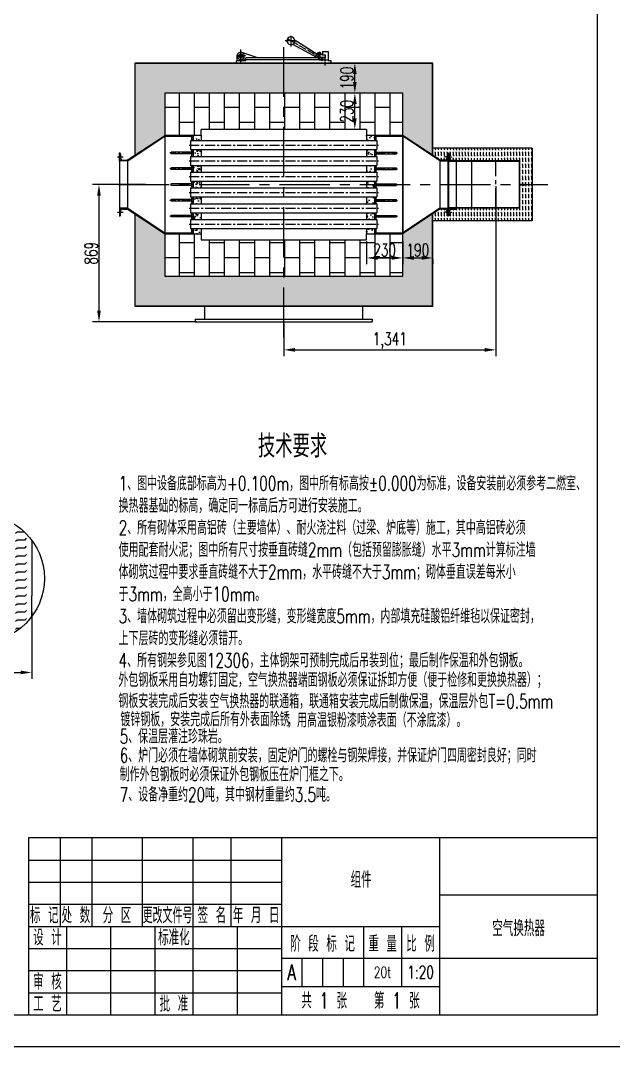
# Model space of a CAD drawing. Extents: x 27542 to 56237, y 49523 to 60382.
# Drawn here: x 39772 to 43522, y 49523 to 56017 of the extents above; entities that cross this region are included whole.
import ezdxf
from ezdxf.enums import TextEntityAlignment as Align

# ---------------------------------------------------------------- set-up
doc = ezdxf.new("R2010")
doc.units = 0
doc.header["$LTSCALE"] = 2
doc.header["$PDMODE"] = 2
doc.linetypes.add('CENTER', pattern=[50.8, 31.75, -6.35, 6.35, -6.35])
doc.linetypes.add('DASHED', pattern=[19.05, 12.7, -6.35])
doc.layers.get('0').update_dxf_attribs({"linetype": 'CONTINUOUS'})
doc.layers.get('DEFPOINTS').update_dxf_attribs({"linetype": 'CONTINUOUS'})
for name, color, linetype in [('1细实线', 3, 'CONTINUOUS'), ('2虚线', 2, 'DASHED'), ('3中心线', 1, 'CENTER'), ('5文字标注', 4, 'CONTINUOUS'), ('6剖面线', 6, 'CONTINUOUS')]:
    doc.layers.add(name, color=color, linetype=linetype)
doc.styles.add('ABO', font='simplex.shx', dxfattribs={"width": 0.7, "bigfont": 'hzdx.shx'})
doc.styles.add('HZ', font='simplex.shx', dxfattribs={"width": 0.7, "bigfont": 'hzdx.shx'})
doc.dimstyles.new('1-20', dxfattribs={"dimscale": 20, "dimtxt": 4, "dimasz": 3.5, "dimexe": 2, "dimexo": 0.5, "dimgap": 0.5, "dimtad": 3, "dimdec": 4, "dimdsep": 46, "dimlunit": 6, "dimtxsty": 'ABO', "dimcen": 0.5, "dimclrd": 256, "dimclre": 256, "dimclrt": 256, "dimadec": 0, "dimazin": 0, "dimtfac": 1, "dimtdec": 4, "dimtmove": 0, "dimatfit": 3, "dimfxl": 0, "dimtolj": 1, "dimtzin": 0, "dimlwd": -1, "dimlwe": -1, "dimarcsym": 0})
pattern_1 = [(45, (-69050.114, 32404.751), (-6.7351921, 6.7351921), [])]
pattern_2 = [(45, (-69650.114, 32404.751), (-6.7351921, 6.7351921), [])]
pattern_3 = [(90, (-69650.114, 32404.751), (-9.525, 3e-15), [])]
pattern_4 = [(90, (-69050.114, 32404.751), (-9.525, 3e-15), [])]
pattern_5 = [(135, (154003.258, 32404.751), (6.7351921, 6.7351921), [])]

# ---------------------------------------------------------------- blocks, each defined once
blk = doc.blocks.new('A$C11370314')
at = {"ltscale": 20}
blk.add_line((0, 172.9), (600, 172.9), dxfattribs=at)
at = {"ltscale": 0.01}
for p, q in [((0, 172.9), (0, 157.9)), ((20, 99.9), (20, 154.9)), ((600, 172.9), (600, 157.9))]:
    blk.add_line(p, q, dxfattribs=at)
for p, q in [((0, 157.9), (17, 157.9)), ((20, 154.9), (17, 157.9)), ((20, 154.9), (55, 154.9)), ((38, 120.9), (38, 139.9)), ((38, 139.9), (55, 139.9)), ((38, 136.9), (90, 136.9)), ((38, 124.9), (38, 136.9)), ((38, 124.9), (38, 136.9)), ((55, 154.9), (58, 157.9)), ((55, 139.9), (55, 154.9)), ((55, 139.9), (55, 154.9)), ((58, 157.9), (60, 157.9)), ((60, 157.9), (60, 154.9)), ((60, 154.9), (60, 139.9)), ((60, 154.9), (75, 154.9)), ((63, 136.9), (60, 139.9)), ((70.7, 151.9), (69, 150.2)), ((69, 150.2), (81, 150.2)), ((70, 136.9), (75, 136.9)), ((70.7, 151.9), (79.2, 151.9)), ((74.7, 151.9), (72, 151.9)), ((79.2, 151.9), (540, 151.9)), ((79.2, 151.9), (81, 150.2)), ((87, 136.9), (90, 139.9)), ((90, 139.9), (540, 139.9)), ((90, 136.9), (243.4, 55.9)), ((90, 116.9), (99.2, 132.3)), ((465, 139.9), (565.4, 106.6)), ((540, 157.9), (540, 154.9)), ((540, 157.9), (540, 139.9)), ((540, 157.9), (600, 157.9)), ((540, 154.9), (575.5, 150.3)), ((550, 157.9), (550, 153.6)), ((595, 157.9), (595, 130.4)), ((55, 99.9), (20, 99.9)), ((55, 120.9), (38, 120.9)), ((55, 99.9), (55, 120.9)), ((55, 119.9), (60, 119.9)), ((63, 116.9), (60, 119.9)), ((87, 116.9), (63, 116.9)), ((87, 114.4), (63, 114.4)), ((64.2, 116.9), (90, 116.9)), ((90, 116.9), (228.4, 30.1))]:
    blk.add_line(p, q)
at = {"ltscale": 0.2}
for p, q in [((69, 150.2), (69, 116.9)), ((81, 150.2), (81, 116.9)), ((63, 114.4), (63, 116.9)), ((64.6, 114.4), (64.6, 108.4)), ((85.4, 114.4), (64.6, 114.4)), ((82.8, 106.9), (67.2, 106.9)), ((69.8, 114.4), (69.8, 108.4)), ((75, 115.3), (75, 115.3)), ((80.2, 114.4), (80.2, 108.4)), ((85.4, 114.4), (85.4, 108.4)), ((87, 114.4), (87, 116.9))]:
    blk.add_line(p, q, dxfattribs=at)
blk.add_circle((572.5, 127.9), 12)
for centre, radius, start, end in [((78, 154.9), 3, 180, 270), ((572.5, 127.9), 22.5, 251.62478, 82.45688), ((225.7, 25.9), 5, 11.63431, 56.83584), ((255, 32), 25, 122.10219, 177.89781), ((255.1, 31.9), 25, 191.63431, 108.36569), ((245.6, 60.4), 5, 243.16416, 288.36569)]:
    blk.add_arc(centre, radius, start, end)
for centre, radius, start, end in [((67.2, 110), 3, 210.03672, 329.96328), ((75, 116.7), 9.76, 237.81837, 302.18163), ((82.8, 110), 3, 210.03672, 329.96328)]:
    blk.add_arc(centre, radius, start, end, dxfattribs=at)
at = {"layer": '1细实线', "ltscale": 0.2}
for p, q in [((70.7, 151.9), (70.7, 136.9)), ((79.2, 151.9), (79.2, 136.9))]:
    blk.add_line(p, q, dxfattribs=at)
at = {"layer": '2虚线', "ltscale": 0.1}
for p, q in [((550, 153.6), (550, 127.9)), ((38, 119.9), (38, 120.9)), ((55, 119.9), (38, 119.9))]:
    blk.add_line(p, q, dxfattribs=at)
blk.add_circle((572.5, 127.9), 8.25, dxfattribs=at)
blk.add_arc((572.5, 127.9), 22.5, 82.45688, 251.62478, dxfattribs=at)
at = {"layer": '3中心线', "ltscale": 0.3}
for p, q in [((37.5, 189.2), (37.5, 138.5)), ((75, 100.7), (75, 153.9)), ((79, 133.6), (277.1, 19.2)), ((572.5, 167.9), (572.5, 88)), ((255, 6.3), (255, 70.3)), ((542.5, 127.9), (602.5, 127.9)), ((221.1, 32), (289, 32)), ((223.8, 32), (291.7, 32)), ((255, 0), (255, 63.9))]:
    blk.add_line(p, q, dxfattribs=at)
blk = doc.blocks.new('*D220')
at = {"layer": '5文字标注'}
for p, q in [((40561.7, 54978.9), (40228.2, 54978.9)), ((40268.2, 54908.9), (40268.2, 54179.9)), ((40882.4, 54109.9), (40228.2, 54109.9))]:
    blk.add_line(p, q, dxfattribs=at)
for points in [[(40256.5, 54908.9), (40279.8, 54908.9), (40268.2, 54978.9)], [(40256.5, 54179.9), (40279.8, 54179.9), (40268.2, 54109.9)]]:
    blk.add_solid(points, dxfattribs=at)
at = {"layer": 'DEFPOINTS', "color": 0}
for p in [(40571.7, 54978.9), (40268.2, 54109.9), (40892.4, 54109.9)]:
    blk.add_point(p, dxfattribs=at)
at = {"layer": '5文字标注', "insert": (40218.2, 54544.4), "char_height": 80, "attachment_point": 5, "rotation": 90, "style": 'ABO'}
blk.add_mtext('\\A1;869', dxfattribs=at)
blk = doc.blocks.new('*D221')
at = {"layer": '5文字标注'}
for p, q in [((41876.4, 55557.9), (41846.4, 55557.9)), ((41886.4, 55397.9), (41886.4, 55487.9)), ((41876.4, 55327.9), (41846.4, 55327.9))]:
    blk.add_line(p, q, dxfattribs=at)
for points in [[(41874.8, 55487.9), (41898.1, 55487.9), (41886.4, 55557.9)], [(41874.8, 55397.9), (41898.1, 55397.9), (41886.4, 55327.9)]]:
    blk.add_solid(points, dxfattribs=at)
at = {"layer": 'DEFPOINTS', "color": 0}
for p in [(41886.4, 55557.9), (41886.4, 55557.9), (41886.4, 55327.9)]:
    blk.add_point(p, dxfattribs=at)
at = {"layer": '5文字标注', "insert": (41836.4, 55442.9), "char_height": 80, "attachment_point": 5, "rotation": 90, "style": 'ABO'}
blk.add_mtext('\\A1;230', dxfattribs=at)
blk = doc.blocks.new('*D222')
at = {"layer": '5文字标注'}
for p, q in [((41876.4, 55747.9), (41846.4, 55747.9)), ((41886.4, 55627.9), (41886.4, 55677.9)), ((41876.4, 55557.9), (41846.4, 55557.9))]:
    blk.add_line(p, q, dxfattribs=at)
for points in [[(41874.8, 55677.9), (41898.1, 55677.9), (41886.4, 55747.9)], [(41874.8, 55627.9), (41898.1, 55627.9), (41886.4, 55557.9)]]:
    blk.add_solid(points, dxfattribs=at)
at = {"layer": 'DEFPOINTS', "color": 0}
for p in [(41886.4, 55747.9), (41886.4, 55747.9), (41886.4, 55557.9)]:
    blk.add_point(p, dxfattribs=at)
at = {"layer": '5文字标注', "insert": (41836.4, 55652.9), "char_height": 80, "attachment_point": 5, "rotation": 90, "style": 'ABO'}
blk.add_mtext('\\A1;190', dxfattribs=at)
blk = doc.blocks.new('*D223')
at = {"layer": '5文字标注'}
for p, q in [((41960.1, 54619.9), (41960.1, 54474.5)), ((42190.1, 54619.9), (42190.1, 54474.5)), ((42030.1, 54514.5), (42120.1, 54514.5))]:
    blk.add_line(p, q, dxfattribs=at)
for points in [[(42030.1, 54526.2), (42030.1, 54502.9), (41960.1, 54514.5)], [(42120.1, 54526.2), (42120.1, 54502.9), (42190.1, 54514.5)]]:
    blk.add_solid(points, dxfattribs=at)
at = {"layer": 'DEFPOINTS', "color": 0}
for p in [(41960.1, 54629.9), (42190.1, 54629.9), (42190.1, 54514.5)]:
    blk.add_point(p, dxfattribs=at)
at = {"layer": '5文字标注', "insert": (42075.1, 54564.5), "char_height": 80, "attachment_point": 5, "style": 'ABO'}
blk.add_mtext('\\A1;230', dxfattribs=at)
blk = doc.blocks.new('*D224')
at = {"layer": '5文字标注'}
for p, q in [((42190.1, 54524.5), (42190.1, 54554.5)), ((42260.1, 54514.5), (42310.1, 54514.5)), ((42380.1, 54504.5), (42380.1, 54474.5))]:
    blk.add_line(p, q, dxfattribs=at)
for points in [[(42260.1, 54526.2), (42260.1, 54502.9), (42190.1, 54514.5)], [(42310.1, 54526.2), (42310.1, 54502.9), (42380.1, 54514.5)]]:
    blk.add_solid(points, dxfattribs=at)
at = {"layer": 'DEFPOINTS', "color": 0}
for p in [(42190.1, 54514.5), (42380.1, 54514.5), (42380.1, 54514.5)]:
    blk.add_point(p, dxfattribs=at)
at = {"layer": '5文字标注', "insert": (42285.1, 54564.5), "char_height": 80, "attachment_point": 5, "style": 'ABO'}
blk.add_mtext('\\A1;190', dxfattribs=at)
blk = doc.blocks.new('*D225')
at = {"layer": '5文字标注'}
for p, q in [((42778.1, 54968.9), (42778.1, 53892.6)), ((41437.1, 54099.9), (41437.1, 53892.6)), ((41507.1, 53932.6), (42708.1, 53932.6))]:
    blk.add_line(p, q, dxfattribs=at)
for points in [[(41507.1, 53944.2), (41507.1, 53920.9), (41437.1, 53932.6)], [(42708.1, 53944.2), (42708.1, 53920.9), (42778.1, 53932.6)]]:
    blk.add_solid(points, dxfattribs=at)
at = {"layer": 'DEFPOINTS', "color": 0}
for p in [(42778.1, 54978.9), (41437.1, 54109.9), (42778.1, 53932.6)]:
    blk.add_point(p, dxfattribs=at)
at = {"layer": '5文字标注', "insert": (42107.6, 53990.2), "char_height": 80, "attachment_point": 5, "style": 'ABO'}
blk.add_mtext('\\A1;1,341', dxfattribs=at)
blk = doc.blocks.new('*D229')
at = {"layer": '5文字标注'}
for p, q in [((39843.3, 52276.8), (39843.3, 51850.5)), ((39523.3, 52129.7), (39523.3, 51850.5)), ((39593.3, 51890.5), (39773.3, 51890.5))]:
    blk.add_line(p, q, dxfattribs=at)
for points in [[(39593.3, 51902.2), (39593.3, 51878.9), (39523.3, 51890.5)], [(39773.3, 51902.2), (39773.3, 51878.9), (39843.3, 51890.5)]]:
    blk.add_solid(points, dxfattribs=at)
at = {"layer": 'DEFPOINTS', "color": 0}
for p in [(39843.3, 52286.8), (39523.3, 52139.7), (39843.3, 51890.5)]:
    blk.add_point(p, dxfattribs=at)
at = {"layer": '5文字标注', "insert": (39683.3, 51940.5), "char_height": 80, "attachment_point": 5, "style": 'ABO'}
blk.add_mtext('\\A1;80', dxfattribs=at)

msp = doc.modelspace()

# ---------------------------------------------------------------- hatches: boundary and pattern name
at = {"layer": '6剖面线', "ltscale": 5}
h = msp.add_hatch(dxfattribs=at)
h.set_pattern_fill('AR-SAND', color=256, angle=90, style=0)
h.set_pattern_definition([(127.5, (96593.28, 13557.047), (-48.941324, -1.600031), [0, -38.608, 0, -43.18, 0, -41.275]), (97.5, (96593.28, 13557.047), (-71.68251, 44.95233), [0, -20.828, 0, -34.798, 0, -13.335]), (57.5, (96593.28, 13525.805), (-0.143718, 79.099237), [0, -12.7, 0, -45.72, 0, -59.69]), (47.5, (96593.28, 13525.805), (-22.29293, 76.355645), [0, -6.35, 0, -29.972, 0, -34.29])])
h.paths.add_polyline_path([(40496.07166, 54792.93508), (40496.07166, 54211.9362), (41437.07166, 54211.9362), (41437.07166, 54399.9362), (40684.07166, 54399.9362), (40684.07166, 54668.13508)])
h.paths.add_polyline_path([(40496.07166, 55745.9362), (40496.07166, 55164.93731), (40684.07166, 55289.73731), (40684.07166, 55557.9362), (41437.07166, 55557.9362), (41437.07166, 55745.9362)])
h.paths.add_polyline_path([(41437.07166, 55745.9362), (41437.07166, 55557.9362), (42190.07166, 55557.9362), (42190.07166, 55289.73731), (42378.07166, 55164.93731), (42378.07166, 55745.9362)])
h.paths.add_polyline_path([(41437.07166, 54399.9362), (41437.07166, 54211.9362), (42378.07166, 54211.9362), (42378.07166, 54792.93508), (42190.07166, 54668.13508), (42190.07166, 54399.9362)])
at = {"layer": '6剖面线', "ltscale": 15}
h = msp.add_hatch(dxfattribs=at)
h.set_pattern_fill('BRICK', color=256, scale=15, angle=90, style=0)
h.set_pattern_definition([(90, (96593.28, 13557.05), (-95.25, 6e-15), []), (180, (96593.28, 13557.05), (-2e-14, -190.5), [95.25, -95.25]), (180, (96593.28, 13652.3), (-2e-14, -190.5), [-95.25, 95.25])])
h.paths.add_polyline_path([(40914.07166, 54629.9362), (40914.07166, 54666.9362), (40684.07166, 54666.9362), (40684.07166, 54399.9362), (41437.07166, 54399.9362), (41437.07166, 54629.9362)])
h.paths.add_polyline_path([(40914.07166, 55327.9362), (41437.07166, 55327.9362), (41437.07166, 55557.9362), (40684.07166, 55557.9362), (40684.07166, 55290.9362), (40914.07166, 55290.9362)])
h.paths.add_polyline_path([(41437.07166, 55557.9362), (41437.07166, 55327.9362), (41960.07166, 55327.9362), (41960.07166, 55290.9362), (42190.07166, 55290.9362), (42190.07166, 55557.9362)])
h.paths.add_polyline_path([(41437.07166, 54629.9362), (41437.07166, 54399.9362), (42190.07166, 54399.9362), (42190.07166, 54666.9362), (41960.07166, 54666.9362), (41960.07166, 54629.9362)])
at = {"layer": '6剖面线'}
h = msp.add_hatch(dxfattribs=at)
h.set_pattern_fill('LINE', color=256, scale=3, angle=90, style=0)
h.set_pattern_definition(pattern_3)
h.paths.add_polyline_path([(40684.07166, 55284.9362), (40681.85941, 55288.26875), (40447.54508, 55132.72393), (40448.04211, 55131.97519, -0.0336379146), (40448.41377, 55131.41533), (40449.75733, 55129.39137)])
h = msp.add_hatch(dxfattribs=at)
h.set_pattern_fill('LINE', color=256, scale=3, angle=45, style=0)
h.set_pattern_definition(pattern_2)
h.paths.add_polyline_path([(40854.07166, 55284.9362), (40854.07166, 55290.9362), (40684.07166, 55290.9362), (40684.07166, 55284.9362)])
h = msp.add_hatch(dxfattribs=at)
h.set_pattern_fill('LINE', color=256, scale=3, angle=315, style=0)
h.set_pattern_definition([(315, (-69650.114, 32404.751), (6.7351921, 6.7351921), [])])
h.paths.add_polyline_path([(40864.07166, 55290.9362), (40854.07166, 55290.9362), (40854.07166, 55257.4362), (40864.07166, 55257.4362)])
h.paths.add_polyline_path([(40864.07166, 55200.4362), (40854.07166, 55200.4362), (40854.07166, 55157.4362), (40864.07166, 55157.4362)])
h.paths.add_polyline_path([(40864.07166, 55100.4362), (40854.07166, 55100.4362), (40854.07166, 55057.4362), (40864.07166, 55057.4362)])
h.paths.add_polyline_path([(40864.07166, 55000.4362), (40854.07166, 55000.4362), (40854.07166, 54978.9362), (40864.07166, 54978.9362)])
h.paths.add_polyline_path([(40864.07166, 54978.9362), (40854.07166, 54978.9362), (40854.07166, 54957.4362), (40864.07166, 54957.4362)])
h.paths.add_polyline_path([(40864.07166, 54900.4362), (40854.07166, 54900.4362), (40854.07166, 54857.4362), (40864.07166, 54857.4362)])
h.paths.add_polyline_path([(40864.07166, 54800.4362), (40854.07166, 54800.4362), (40854.07166, 54757.4362), (40864.07166, 54757.4362)])
h.paths.add_polyline_path([(40854.07166, 54666.9362), (40864.07166, 54666.9362), (40864.07166, 54700.4362), (40854.07166, 54700.4362)])
at = {"layer": '6剖面线', "ltscale": 15}
h = msp.add_hatch(dxfattribs=at)
h.set_pattern_fill('AR-CONC', color=256, scale=0.4, style=0)
h.set_pattern_definition([(50, (-69650.114, 32404.75), (72.873868, -6.375634), [7.62, -83.82]), (355, (-69650.114, 32404.75), (-14.09713, 76.422657), [6.096, -67.056]), (100.451, (-69644.04, 32404.22), (58.777, 70.046675), [6.476, -71.236]), (46.1842, (-69650.11, 32425.07), (108.431616, -16.81693), [11.43, -125.73]), (96.6356, (-69641.08, 32423.67), (94.96169, 98.97022), [9.714, -106.854]), (351.184, (-69650.11, 32425.07), (94.96184, 98.97005), [9.144, -100.584]), (21, (-69639.954, 32419.99), (60.645952, -40.906207), [7.62, -83.82]), (326, (-69639.954, 32419.99), (24.72081, 73.675186), [6.096, -67.056]), (71.4514, (-69634.9, 32416.58), (85.366596, 32.769143), [6.476, -71.236]), (37.5, (-69650.114, 32404.75), (1.235441, 33.8220155), [0, -66.2432, 0, -68.072, 0, -67.31]), (7.5, (-69650.114, 32404.75), (26.727865, 40.07223), [0, -38.8112, 0, -64.7192, 0, -25.654]), (327.5, (-69672.77, 32404.75), (54.236238, -2.2914976), [0, -25.4, 0, -79.248, 0, -105.156]), (317.5, (-69682.93, 32404.75), (59.251673, 10.170596), [0, -33.02, 0, -52.6288, 0, -74.676])])
h.paths.add_polyline_path([(40914.07166, 55257.4362), (40914.07166, 55290.9362), (40864.07166, 55290.9362), (40864.07166, 55257.4362)])
h.paths.add_polyline_path([(40914.07166, 55157.4362), (40914.07166, 55200.4362), (40864.07166, 55200.4362), (40864.07166, 55157.4362)])
h.paths.add_polyline_path([(40864.07166, 55100.4362), (40864.07166, 55057.4362), (40914.07166, 55057.4362), (40914.07166, 55100.4362)])
h.paths.add_polyline_path([(40914.07166, 54978.9362), (40914.07166, 55000.4362), (40864.07166, 55000.4362), (40864.07166, 54978.9362)])
h.paths.add_polyline_path([(40864.07166, 54978.9362), (40864.07166, 54957.4362), (40914.07166, 54957.4362), (40914.07166, 54978.9362)])
h.paths.add_polyline_path([(40914.07166, 54900.4362), (40864.07166, 54900.4362), (40864.07166, 54857.4362), (40914.07166, 54857.4362)])
h.paths.add_polyline_path([(40864.07166, 54800.4362), (40864.07166, 54757.4362), (40914.07166, 54757.4362), (40914.07166, 54800.4362)])
h.paths.add_polyline_path([(40914.07166, 54666.9362), (40914.07166, 54700.4362), (40864.07166, 54700.4362), (40864.07166, 54666.9362)])
h = msp.add_hatch(dxfattribs=at)
h.set_pattern_fill('AR-CONC', color=256, scale=0.4, style=0)
h.set_pattern_definition([(50, (-69050.114, 32404.75), (72.873868, -6.375634), [7.62, -83.82]), (355, (-69050.114, 32404.75), (-14.09713, 76.422657), [6.096, -67.056]), (100.451, (-69044.04, 32404.22), (58.777, 70.046675), [6.476, -71.236]), (46.1842, (-69050.11, 32425.07), (108.431616, -16.81693), [11.43, -125.73]), (96.6356, (-69041.08, 32423.67), (94.96169, 98.97022), [9.714, -106.854]), (351.184, (-69050.11, 32425.07), (94.96184, 98.97005), [9.144, -100.584]), (21, (-69039.954, 32419.99), (60.645952, -40.906207), [7.62, -83.82]), (326, (-69039.954, 32419.99), (24.72081, 73.675186), [6.096, -67.056]), (71.4514, (-69034.9, 32416.58), (85.366596, 32.769143), [6.476, -71.236]), (37.5, (-69050.114, 32404.75), (1.2354413, 33.8220155), [0, -66.2432, 0, -68.072, 0, -67.31]), (7.5, (-69050.114, 32404.75), (26.727865, 40.07223), [0, -38.8112, 0, -64.7192, 0, -25.654]), (327.5, (-69072.77, 32404.75), (54.236238, -2.2914976), [0, -25.4, 0, -79.248, 0, -105.156]), (317.5, (-69082.93, 32404.75), (59.251673, 10.170596), [0, -33.02, 0, -52.6288, 0, -74.676])])
h.paths.add_polyline_path([(42010.07166, 55257.4362), (42010.07166, 55290.9362), (41960.07166, 55290.9362), (41960.07166, 55257.4362)])
h.paths.add_polyline_path([(41960.07166, 55157.4362), (42010.07166, 55157.4362), (42010.07166, 55200.4362), (41960.07166, 55200.4362)])
h.paths.add_polyline_path([(41960.07166, 55057.4362), (42010.07166, 55057.4362), (42010.07166, 55100.4362), (41960.07166, 55100.4362)])
h.paths.add_polyline_path([(41960.07166, 55000.4362), (41960.07166, 54978.9362), (42010.07166, 54978.9362), (42010.07166, 55000.4362)])
h.paths.add_polyline_path([(41960.07166, 54978.9362), (41960.07166, 54957.4362), (42010.07166, 54957.4362), (42010.07166, 54978.9362)])
h.paths.add_polyline_path([(42010.07166, 54857.4362), (42010.07166, 54900.4362), (41960.07166, 54900.4362), (41960.07166, 54857.4362)])
h.paths.add_polyline_path([(41960.07166, 54800.4362), (41960.07166, 54757.4362), (42010.07166, 54757.4362), (42010.07166, 54800.4362)])
h.paths.add_polyline_path([(41960.07166, 54700.4362), (41960.07166, 54666.9362), (42010.07166, 54666.9362), (42010.07166, 54700.4362)])
at = {"layer": '6剖面线'}
h = msp.add_hatch(dxfattribs=at)
h.set_pattern_fill('LINE', color=256, scale=3, angle=315, style=0)
h.set_pattern_definition([(315, (-69050.114, 32404.751), (6.7351921, 6.7351921), [])])
h.paths.add_polyline_path([(42010.07166, 55257.4362), (42020.07166, 55257.4362), (42020.07166, 55290.9362), (42010.07166, 55290.9362)])
h.paths.add_polyline_path([(42020.07166, 55200.4362), (42010.07166, 55200.4362), (42010.07166, 55157.4362), (42020.07166, 55157.4362)])
h.paths.add_polyline_path([(42010.07166, 55057.4362), (42020.07166, 55057.4362), (42020.07166, 55100.4362), (42010.07166, 55100.4362)])
h.paths.add_polyline_path([(42010.07166, 54978.9362), (42020.07166, 54978.9362), (42020.07166, 55000.4362), (42010.07166, 55000.4362)])
h.paths.add_polyline_path([(42010.07166, 54957.4362), (42020.07166, 54957.4362), (42020.07166, 54978.9362), (42010.07166, 54978.9362)])
h.paths.add_polyline_path([(42010.07166, 54857.4362), (42020.07166, 54857.4362), (42020.07166, 54900.4362), (42010.07166, 54900.4362)])
h.paths.add_polyline_path([(42010.07166, 54757.4362), (42020.07166, 54757.4362), (42020.07166, 54800.4362), (42010.07166, 54800.4362)])
h.paths.add_polyline_path([(42010.07166, 54666.9362), (42020.07166, 54666.9362), (42020.07166, 54700.4362), (42010.07166, 54700.4362)])
h = msp.add_hatch(dxfattribs=at)
h.set_pattern_fill('LINE', color=256, scale=3, angle=45, style=0)
h.set_pattern_definition(pattern_1)
h.paths.add_polyline_path([(42190.07166, 55284.9362), (42190.07166, 55290.9362), (42020.07166, 55290.9362), (42020.07166, 55284.9362)])
h = msp.add_hatch(dxfattribs=at)
h.set_pattern_fill('LINE', color=256, scale=3, angle=90, style=0)
h.set_pattern_definition(pattern_4)
h.paths.add_polyline_path([(42424.38599, 55129.39137), (42425.72955, 55131.41533, -0.0336379146), (42426.10121, 55131.97519), (42426.59824, 55132.72393), (42192.28391, 55288.26875), (42190.07166, 55284.9362)])
h = msp.add_hatch(dxfattribs=at)
h.set_pattern_fill('FLEX', color=256, scale=3, angle=90, style=0)
h.set_pattern_definition([(90, (96593.279, 13557.047), (-19.05, 1e-15), [19.05, -19.05]), (135, (96593.279, 13576.097), (-19.0500082, 2e-15), [4.7625, -17.41578, 4.7625, -26.94078])])
h.paths.add_polyline_path([(42528.07166, 54828.9362, -0.4142135624), (42523.07166, 54823.9362), (42498.07166, 54823.9362, 0.4142135624), (42483.07166, 54808.9362), (42483.07166, 54783.9362, -0.4142135624), (42478.07166, 54778.9362), (42478.07166, 54803.9362), (42475.07166, 54803.9362), (42475.07166, 54778.9362, -0.4142135624), (42470.07166, 54783.9362), (42470.07166, 54808.9362, 0.4142135624), (42455.07166, 54823.9362), (42430.07166, 54823.9362, -0.1859089665), (42426.71783, 54825.22785), (42380.07166, 54794.26274), (42380.07166, 54748.9362), (43008.07166, 54748.9362), (43008.07166, 54978.9362), (42968.07166, 54978.9362), (42968.07166, 54976.9362), (42928.07166, 54976.9362), (42928.07166, 54828.9362)])
h.paths.add_polyline_path([(42380.07166, 55208.9362), (42380.07166, 55163.60965), (42426.71783, 55132.64454, -0.1859089665), (42430.07166, 55133.9362), (42455.07166, 55133.9362, 0.4142135624), (42470.07166, 55148.9362), (42470.07166, 55173.9362, -0.4142135624), (42475.07166, 55178.9362), (42475.07166, 55153.9362), (42478.07166, 55153.9362), (42478.07166, 55178.9362, -0.4142135624), (42483.07166, 55173.9362), (42483.07166, 55148.9362, 0.4142135624), (42498.07166, 55133.9362), (42523.07166, 55133.9362, -0.4142135624), (42528.07166, 55128.9362), (42928.07166, 55128.9362), (42928.07166, 54980.9362), (42968.07166, 54980.9362), (42968.07166, 54978.9362), (43008.07166, 54978.9362), (43008.07166, 55208.9362)])
h = msp.add_hatch(dxfattribs=at)
h.set_pattern_fill('LINE', color=256, scale=3, angle=45, style=0)
h.set_pattern_definition(pattern_2)
h.paths.add_polyline_path([(40404.07166, 55173.9362, 0.4142135624), (40399.07166, 55178.9362), (40399.07166, 55153.9362), (40404.07166, 55153.9362)])
h.paths.add_polyline_path([(40399.07166, 55128.9362), (40449.07166, 55128.9362, 0.1304285324), (40448.41377, 55131.41533), (40448.04211, 55131.97519, 0.2334867824), (40444.07166, 55133.9362), (40419.07166, 55133.9362, -0.4142135624), (40404.07166, 55148.9362), (40404.07166, 55153.9362), (40399.07166, 55153.9362)])
h = msp.add_hatch(dxfattribs=at)
h.set_pattern_fill('LINE', color=256, scale=3, angle=45, style=0)
h.set_pattern_definition(pattern_1)
h.paths.add_polyline_path([(42470.07166, 55148.9362), (42470.07166, 55173.9362, -0.4142135624), (42475.07166, 55178.9362), (42475.07166, 55128.9362), (42425.07166, 55128.9362, -0.4142135624), (42430.07166, 55133.9362), (42455.07166, 55133.9362, 0.4142135624)])
h = msp.add_hatch(dxfattribs=at)
h.set_pattern_fill('LINE', color=256, scale=3, angle=45, style=0)
h.set_pattern_definition(pattern_5)
h.paths.add_polyline_path([(42483.07166, 55148.9362), (42483.07166, 55173.9362, 0.4142135624), (42478.07166, 55178.9362), (42478.07166, 55128.9362), (42528.07166, 55128.9362, 0.4142135624), (42523.07166, 55133.9362), (42498.07166, 55133.9362, -0.4142135624)])
h = msp.add_hatch(dxfattribs=at)
h.set_pattern_fill('LINE', color=256, scale=5, angle=135, style=0)
h.set_pattern_definition([(135, (96593.279, 13557.047), (-11.22532, -11.22532), [])])
h.paths.add_polyline_path([(42481.07166, 54831.9362), (42481.07166, 54828.9362), (42925.07166, 54828.9362), (42925.07166, 54831.9362)])
h.paths.add_polyline_path([(42925.07166, 54828.9362), (42928.07166, 54828.9362), (42928.07166, 54978.9362), (42925.07166, 54978.9362)])
h.paths.add_polyline_path([(42925.07166, 54978.9362), (42928.07166, 54978.9362), (42928.07166, 55125.9362), (42925.07166, 55125.9362)])
h.paths.add_polyline_path([(42481.07166, 55128.9362), (42481.07166, 55125.9362), (42928.07166, 55125.9362), (42928.07166, 55128.9362)])
h = msp.add_hatch(dxfattribs=at)
h.set_pattern_fill('LINE', color=256, scale=3, angle=45, style=0)
h.set_pattern_definition(pattern_2)
h.paths.add_polyline_path([(40399.07166, 54828.9362), (40399.07166, 54803.9362), (40404.07166, 54803.9362), (40404.07166, 54808.9362, -0.4142135624), (40419.07166, 54823.9362), (40444.07166, 54823.9362, 0.2334867824), (40448.04211, 54825.8972), (40448.41377, 54826.45707, 0.1304285324), (40449.07166, 54828.9362)])
h.paths.add_polyline_path([(40399.07166, 54778.9362, 0.4142135624), (40404.07166, 54783.9362), (40404.07166, 54803.9362), (40399.07166, 54803.9362)])
h = msp.add_hatch(dxfattribs=at)
h.set_pattern_fill('LINE', color=256, scale=3, angle=90, style=0)
h.set_pattern_definition(pattern_3)
h.paths.add_polyline_path([(40681.85941, 54669.60364), (40684.07166, 54672.9362), (40449.75733, 54828.48103), (40448.41377, 54826.45707, -0.0336379145), (40448.04211, 54825.8972), (40447.54508, 54825.14847)])
h = msp.add_hatch(dxfattribs=at)
h.set_pattern_fill('LINE', color=256, scale=3, angle=90, style=0)
h.set_pattern_definition(pattern_4)
h.paths.add_polyline_path([(42190.07166, 54672.9362), (42192.28391, 54669.60364), (42426.59824, 54825.14847), (42426.10121, 54825.8972, -0.0336379146), (42425.72955, 54826.45707), (42424.38599, 54828.48103)])
h = msp.add_hatch(dxfattribs=at)
h.set_pattern_fill('LINE', color=256, scale=3, angle=45, style=0)
h.set_pattern_definition(pattern_1)
h.paths.add_polyline_path([(42470.07166, 54808.9362), (42470.07166, 54783.9362, 0.4142135624), (42475.07166, 54778.9362), (42475.07166, 54828.9362), (42425.07166, 54828.9362, 0.4142135624), (42430.07166, 54823.9362), (42455.07166, 54823.9362, -0.4142135624)])
h = msp.add_hatch(dxfattribs=at)
h.set_pattern_fill('LINE', color=256, scale=3, angle=45, style=0)
h.set_pattern_definition(pattern_5)
h.paths.add_polyline_path([(42483.07166, 54808.9362), (42483.07166, 54783.9362, -0.4142135624), (42478.07166, 54778.9362), (42478.07166, 54828.9362), (42528.07166, 54828.9362, -0.4142135624), (42523.07166, 54823.9362), (42498.07166, 54823.9362, 0.4142135624)])
h = msp.add_hatch(dxfattribs=at)
h.set_pattern_fill('LINE', color=256, scale=3, angle=45, style=0)
h.set_pattern_definition(pattern_2)
h.paths.add_polyline_path([(40854.07166, 54666.9362), (40854.07166, 54672.9362), (40684.07166, 54672.9362), (40684.07166, 54666.9362)])
h = msp.add_hatch(dxfattribs=at)
h.set_pattern_fill('LINE', color=256, scale=3, angle=45, style=0)
h.set_pattern_definition(pattern_1)
h.paths.add_polyline_path([(42020.07166, 54672.9362), (42020.07166, 54666.9362), (42190.07166, 54666.9362), (42190.07166, 54672.9362)])
h = msp.add_hatch(dxfattribs=at)
h.set_pattern_fill('FLEX', color=256, scale=8, style=0)
h.set_pattern_definition([(0, (-140082.15, -163220.186), (0, 50.8), [50.8, -50.8]), (45, (-140031.35, -163220.186), (4e-15, 50.800022), [12.7, -46.44208, 12.7, -71.84208])])
h.paths.add_polyline_path([(39843.25248, 52728.00178, 0.1288243638), (39683.25248, 52854.93066), (39683.25248, 52712.35043), (39683.25248, 52696.35043), (39523.25248, 52696.35043), (39523.25248, 52676.35043), (39535.25248, 52676.35043), (39535.25248, 52628.69964, -0.3847357541), (39666.65167, 52483.21111, -0.3847357541), (39535.25248, 52337.72259), (39535.25248, 52276.35043), (39523.25248, 52276.35043), (39523.25248, 52256.35043), (39683.25248, 52256.35043), (39683.25248, 52240.35043), (39683.25248, 52117.30718, 0.1288243638), (39843.25248, 52244.23606), (39843.25248, 52376.35043), (39843.25248, 52576.35043)])

# ---------------------------------------------------------------- linework, layer by layer
for p, q in [((42380.07166, 55747.9362), (40494.07166, 55747.9362)), ((40494.07166, 55747.9362), (40494.07166, 55163.60965)), ((42378.07166, 55745.9362), (40494.07166, 55745.9362)), ((40496.07166, 55745.9362), (40496.07166, 55164.93731)), ((42378.07166, 55164.93731), (42378.07166, 55747.9362)), ((42380.07166, 55163.60965), (42380.07166, 55747.9362)), ((40684.07166, 55557.9362), (40684.07166, 54399.9362)), ((42190.07166, 55557.9362), (40684.07166, 55557.9362)), ((42190.07166, 54399.9362), (42190.07166, 55557.9362)), ((40447.54508, 55132.72393), (40681.85941, 55288.26875)), ((40449.75733, 55129.39137), (40684.07166, 55284.9362)), ((40684.07166, 55284.9362), (40681.85941, 55288.26875)), ((40684.07166, 55290.9362), (40684.07166, 54666.9362)), ((40684.07166, 55290.9362), (40914.07166, 55290.9362)), ((40684.07166, 55284.9362), (40854.07166, 55284.9362)), ((40854.07166, 55290.9362), (40854.07166, 55257.4362)), ((40864.07166, 55290.9362), (40864.07166, 55257.4362)), ((41960.07166, 55327.9362), (40914.07166, 55327.9362)), ((40914.07166, 55290.9362), (40914.07166, 55327.9362)), ((40914.07166, 55290.9362), (40914.07166, 55257.4362)), ((41960.07166, 55327.9362), (41960.07166, 55290.9362)), ((41960.07166, 55290.9362), (41960.07166, 55257.4362)), ((41960.07166, 55290.9362), (42190.07166, 55290.9362)), ((42010.07166, 55290.9362), (42010.07166, 55257.4362)), ((42020.07166, 55290.9362), (42020.07166, 55257.4362)), ((42020.07166, 55284.9362), (42190.07166, 55284.9362)), ((42190.07166, 55290.9362), (42190.07166, 54666.9362)), ((42190.07166, 55284.9362), (42192.28391, 55288.26875)), ((42424.38599, 55129.39137), (42190.07166, 55284.9362)), ((42426.59824, 55132.72393), (42192.28391, 55288.26875)), ((40848.07166, 55257.4362), (42026.07166, 55257.4362)), ((40848.07166, 55257.4362), (40848.07166, 55200.4362)), ((42026.07166, 55257.4362), (42026.07166, 55200.4362)), ((43008.07166, 55208.9362), (42380.07166, 55208.9362)), ((43008.07166, 55208.9362), (43008.07166, 54748.9362)), ((40399.07166, 55128.9362), (40399.07166, 55178.9362)), ((40404.07166, 55173.9362), (40404.07166, 55148.9362)), ((40724.07166, 55173.9362), (40724.07166, 55183.9362)), ((40854.07166, 55183.9362), (40724.07166, 55183.9362)), ((40854.07166, 55173.9362), (40724.07166, 55173.9362)), ((40834.07166, 55173.9362), (40834.07166, 55183.9362)), ((40848.07166, 55200.4362), (42026.07166, 55200.4362)), ((40848.07166, 55157.4362), (42026.07166, 55157.4362)), ((40848.07166, 55157.4362), (40848.07166, 55100.4362)), ((40854.07166, 55200.4362), (40854.07166, 55157.4362)), ((40864.07166, 55200.4362), (40864.07166, 55157.4362)), ((40914.07166, 55200.4362), (40914.07166, 55157.4362)), ((41960.07166, 55200.4362), (41960.07166, 55157.4362)), ((42010.07166, 55200.4362), (42010.07166, 55157.4362)), ((42020.07166, 55200.4362), (42020.07166, 55157.4362)), ((42020.07166, 55183.9362), (42150.07166, 55183.9362)), ((42020.07166, 55173.9362), (42150.07166, 55173.9362)), ((42026.07166, 55157.4362), (42026.07166, 55100.4362)), ((42040.07166, 55173.9362), (42040.07166, 55183.9362)), ((42150.07166, 55173.9362), (42150.07166, 55183.9362)), ((42470.07166, 55173.9362), (42470.07166, 55148.9362)), ((42475.07166, 55128.9362), (42475.07166, 55178.9362)), ((42478.07166, 55128.9362), (42478.07166, 55178.9362)), ((42483.07166, 55173.9362), (42483.07166, 55148.9362)), ((40449.07166, 55128.9362), (40399.07166, 55128.9362)), ((40399.07166, 55128.9362), (40399.07166, 54828.9362)), ((40419.07166, 55133.9362), (40444.07166, 55133.9362)), ((40449.75733, 55129.39137), (40447.54508, 55132.72393)), ((40449.07166, 55128.9362), (40449.07166, 54828.9362)), ((40724.07166, 55073.9362), (40724.07166, 55083.9362)), ((40854.07166, 55083.9362), (40724.07166, 55083.9362)), ((40834.07166, 55073.9362), (40834.07166, 55083.9362)), ((40848.07166, 55100.4362), (42026.07166, 55100.4362)), ((40854.07166, 55100.4362), (40854.07166, 55057.4362)), ((40864.07166, 55100.4362), (40864.07166, 55057.4362)), ((40914.07166, 55100.4362), (40914.07166, 55057.4362)), ((41960.07166, 55100.4362), (41960.07166, 55057.4362)), ((42010.07166, 55100.4362), (42010.07166, 55057.4362)), ((42020.07166, 55100.4362), (42020.07166, 55057.4362)), ((42020.07166, 55083.9362), (42150.07166, 55083.9362)), ((42040.07166, 55073.9362), (42040.07166, 55083.9362)), ((42150.07166, 55073.9362), (42150.07166, 55083.9362)), ((42424.38599, 55129.39137), (42426.59824, 55132.72393)), ((42425.07166, 55128.9362), (42425.07166, 54828.9362)), ((42425.07166, 55128.9362), (42475.07166, 55128.9362)), ((42455.07166, 55133.9362), (42430.07166, 55133.9362)), ((42475.07166, 55128.9362), (42475.07166, 54828.9362)), ((42478.07166, 55128.9362), (42478.07166, 54828.9362)), ((42928.07166, 55128.9362), (42478.07166, 55128.9362)), ((42481.07166, 54828.9362), (42481.07166, 55128.9362)), ((42928.07166, 55125.9362), (42481.07166, 55125.9362)), ((42498.07166, 55133.9362), (42523.07166, 55133.9362)), ((42528.07166, 55125.9362), (42528.07166, 54831.9362)), ((42625.07166, 55125.9362), (42625.07166, 54831.9362)), ((42925.07166, 55125.9362), (42925.07166, 54828.9362)), ((42928.07166, 55128.9362), (42928.07166, 54828.9362)), ((40854.07166, 55073.9362), (40724.07166, 55073.9362)), ((40848.07166, 55057.4362), (42026.07166, 55057.4362)), ((40848.07166, 55057.4362), (40848.07166, 55000.4362)), ((42020.07166, 55073.9362), (42150.07166, 55073.9362)), ((42026.07166, 55057.4362), (42026.07166, 55000.4362)), ((40724.07166, 54973.9362), (40724.07166, 54983.9362)), ((40854.07166, 54983.9362), (40724.07166, 54983.9362)), ((40854.07166, 54973.9362), (40724.07166, 54973.9362)), ((40834.07166, 54973.9362), (40834.07166, 54983.9362)), ((40848.07166, 55000.4362), (42026.07166, 55000.4362)), ((40848.07166, 54957.4362), (42026.07166, 54957.4362)), ((40848.07166, 54957.4362), (40848.07166, 54900.4362)), ((40854.07166, 55000.4362), (40854.07166, 54957.4362)), ((40864.07166, 55000.4362), (40864.07166, 54957.4362)), ((40914.07166, 55000.4362), (40914.07166, 54957.4362)), ((41960.07166, 55000.4362), (41960.07166, 54957.4362)), ((42010.07166, 55000.4362), (42010.07166, 54957.4362)), ((42020.07166, 55000.4362), (42020.07166, 54957.4362)), ((42020.07166, 54983.9362), (42150.07166, 54983.9362)), ((42020.07166, 54973.9362), (42150.07166, 54973.9362)), ((42026.07166, 54957.4362), (42026.07166, 54900.4362)), ((42040.07166, 54973.9362), (42040.07166, 54983.9362)), ((42150.07166, 54973.9362), (42150.07166, 54983.9362)), ((42928.07166, 54980.9362), (42968.07166, 54980.9362)), ((42928.07166, 54976.9362), (42968.07166, 54976.9362)), ((42968.07166, 54976.9362), (42968.07166, 54980.9362)), ((40724.07166, 54873.9362), (40724.07166, 54883.9362)), ((40854.07166, 54883.9362), (40724.07166, 54883.9362)), ((40834.07166, 54873.9362), (40834.07166, 54883.9362)), ((40848.07166, 54900.4362), (42026.07166, 54900.4362)), ((40854.07166, 54900.4362), (40854.07166, 54857.4362)), ((40864.07166, 54900.4362), (40864.07166, 54857.4362)), ((40914.07166, 54900.4362), (40914.07166, 54857.4362)), ((41960.07166, 54900.4362), (41960.07166, 54857.4362)), ((42010.07166, 54900.4362), (42010.07166, 54857.4362)), ((42020.07166, 54900.4362), (42020.07166, 54857.4362)), ((42020.07166, 54883.9362), (42150.07166, 54883.9362)), ((42040.07166, 54873.9362), (42040.07166, 54883.9362)), ((42150.07166, 54873.9362), (42150.07166, 54883.9362)), ((40399.07166, 54828.9362), (40399.07166, 54778.9362)), ((40449.07166, 54828.9362), (40399.07166, 54828.9362)), ((40419.07166, 54823.9362), (40444.07166, 54823.9362)), ((40449.75733, 54828.48103), (40447.54508, 54825.14847)), ((40447.54508, 54825.14847), (40681.85941, 54669.60364)), ((40449.75733, 54828.48103), (40684.07166, 54672.9362)), ((40854.07166, 54873.9362), (40724.07166, 54873.9362)), ((40848.07166, 54857.4362), (42026.07166, 54857.4362)), ((40848.07166, 54857.4362), (40848.07166, 54800.4362)), ((42020.07166, 54873.9362), (42150.07166, 54873.9362)), ((42026.07166, 54857.4362), (42026.07166, 54800.4362)), ((42424.38599, 54828.48103), (42190.07166, 54672.9362)), ((42426.59824, 54825.14847), (42192.28391, 54669.60364)), ((42424.38599, 54828.48103), (42426.59824, 54825.14847)), ((42425.07166, 54828.9362), (42475.07166, 54828.9362)), ((42455.07166, 54823.9362), (42430.07166, 54823.9362)), ((42475.07166, 54828.9362), (42475.07166, 54778.9362)), ((42928.07166, 54828.9362), (42478.07166, 54828.9362)), ((42478.07166, 54828.9362), (42478.07166, 54778.9362)), ((42925.07166, 54831.9362), (42481.07166, 54831.9362)), ((42498.07166, 54823.9362), (42523.07166, 54823.9362)), ((40404.07166, 54783.9362), (40404.07166, 54808.9362)), ((40494.07166, 54794.26274), (40494.07166, 54209.9362)), ((40496.07166, 54792.93508), (40496.07166, 54209.9362)), ((40724.07166, 54773.9362), (40724.07166, 54783.9362)), ((40854.07166, 54783.9362), (40724.07166, 54783.9362)), ((40854.07166, 54773.9362), (40724.07166, 54773.9362)), ((40834.07166, 54773.9362), (40834.07166, 54783.9362)), ((40848.07166, 54800.4362), (42026.07166, 54800.4362)), ((40848.07166, 54757.4362), (42026.07166, 54757.4362)), ((40848.07166, 54757.4362), (40848.07166, 54700.4362)), ((40854.07166, 54800.4362), (40854.07166, 54757.4362)), ((40864.07166, 54800.4362), (40864.07166, 54757.4362)), ((40914.07166, 54800.4362), (40914.07166, 54757.4362)), ((41960.07166, 54800.4362), (41960.07166, 54757.4362)), ((42010.07166, 54800.4362), (42010.07166, 54757.4362)), ((42020.07166, 54800.4362), (42020.07166, 54757.4362)), ((42020.07166, 54783.9362), (42150.07166, 54783.9362)), ((42020.07166, 54773.9362), (42150.07166, 54773.9362)), ((42026.07166, 54757.4362), (42026.07166, 54700.4362)), ((42040.07166, 54773.9362), (42040.07166, 54783.9362)), ((42150.07166, 54773.9362), (42150.07166, 54783.9362)), ((42378.07166, 54211.9362), (42378.07166, 54792.93508)), ((42380.07166, 54209.9362), (42380.07166, 54794.26274)), ((42470.07166, 54783.9362), (42470.07166, 54808.9362)), ((42483.07166, 54783.9362), (42483.07166, 54808.9362)), ((40848.07166, 54700.4362), (42026.07166, 54700.4362)), ((40854.07166, 54700.4362), (40854.07166, 54666.9362)), ((40864.07166, 54700.4362), (40864.07166, 54666.9362)), ((40914.07166, 54700.4362), (40914.07166, 54666.9362)), ((41960.07166, 54700.4362), (41960.07166, 54666.9362)), ((42010.07166, 54700.4362), (42010.07166, 54666.9362)), ((42020.07166, 54700.4362), (42020.07166, 54666.9362)), ((43008.07166, 54748.9362), (42380.07166, 54748.9362)), ((40684.07166, 54672.9362), (40681.85941, 54669.60364)), ((40684.07166, 54672.9362), (40854.07166, 54672.9362)), ((40684.07166, 54666.9362), (40914.07166, 54666.9362)), ((40914.07166, 54666.9362), (40914.07166, 54629.9362)), ((40914.07166, 54629.9362), (41960.07166, 54629.9362)), ((41960.07166, 54666.9362), (42190.07166, 54666.9362)), ((41960.07166, 54629.9362), (41960.07166, 54666.9362)), ((42020.07166, 54672.9362), (42190.07166, 54672.9362)), ((42190.07166, 54672.9362), (42192.28391, 54669.60364)), ((40684.07166, 54399.9362), (42190.07166, 54399.9362)), ((40494.07166, 54209.9362), (42380.07166, 54209.9362)), ((40496.07166, 54211.9362), (42380.07166, 54211.9362)), ((40937.07166, 54125.9362), (40937.07166, 54209.9362)), ((41937.07166, 54125.9362), (41937.07166, 54209.9362)), ((40877.07166, 54125.9362), (41997.07166, 54125.9362)), ((40877.07166, 54125.9362), (40877.07166, 54109.9362)), ((40877.07166, 54109.9362), (41997.07166, 54109.9362)), ((41997.07166, 54125.9362), (41997.07166, 54109.9362)), ((39843.25248, 52728.00178), (39843.25248, 52576.35043)), ((39843.25248, 52576.35043), (39843.25248, 52376.35043)), ((39843.25248, 52244.23606), (39843.25248, 52376.35043)), ((43422.19139, 50842.76865), (39822.19139, 50842.76865)), ((39822.19139, 50842.76865), (39822.19139, 49722.76865)), ((39822.19139, 50842.76865), (39822.19139, 49722.76865)), ((43422.19139, 49722.76865), (43422.19139, 50842.76865)), ((39822.19139, 50282.76865), (42422.19139, 50282.76865)), ((39822.19139, 49722.76865), (43422.19139, 49722.76865))]:
    msp.add_line(p, q)
msp.add_lwpolyline([(32242.19139, 49722.76865), (43422.19139, 49722.76865), (43422.19139, 57722.76865), (32242.19139, 57722.76865)], close=True)
for centre, radius, start, end in [((40399.07166, 55173.9362), 5, 0, 90), ((40419.07166, 55148.9362), 15, 180, 270), ((42455.07166, 55148.9362), 15, 270, 0), ((42475.07166, 55173.9362), 5, 90, 180), ((42478.07166, 55173.9362), 5, 0, 90), ((42498.07166, 55148.9362), 15, 180, 270), ((40444.07166, 55128.9362), 5, 360, 90), ((42430.07166, 55128.9362), 5, 90, 180), ((42523.07166, 55128.9362), 5, 360, 90), ((40419.07166, 54808.9362), 15, 90, 180), ((40444.07166, 54828.9362), 5, 270, 0), ((42430.07166, 54828.9362), 5, 180, 270), ((42455.07166, 54808.9362), 15, 0, 90), ((42498.07166, 54808.9362), 15, 90, 180), ((42523.07166, 54828.9362), 5, 270, 0), ((40399.07166, 54783.9362), 5, 270, 0), ((42475.07166, 54783.9362), 5, 180, 270), ((42478.07166, 54783.9362), 5, 270, 0)]:
    msp.add_arc(centre, radius, start, end)
at = {"layer": '3中心线', "ltscale": 5}
for p, q in [((41437.07166, 54009.9362), (41437.07166, 55847.9362)), ((40394.07166, 54978.9362), (43108.07166, 54978.9362))]:
    msp.add_line(p, q, dxfattribs=at)
at = {"layer": '3中心线'}
for p, q in [((40838.07166, 55228.9362), (42036.07166, 55228.9362)), ((40385.03766, 55153.9362), (40420.24107, 55153.9362)), ((40856.26391, 55178.9362), (40717.02186, 55178.9362)), ((42017.87941, 55178.9362), (42157.12145, 55178.9362)), ((42489.10566, 55153.9362), (42453.90224, 55153.9362)), ((42464.03766, 55153.9362), (42499.24107, 55153.9362)), ((40856.26391, 55078.9362), (40717.02186, 55078.9362)), ((40838.07166, 55128.9362), (42036.07166, 55128.9362)), ((42017.87941, 55078.9362), (42157.12145, 55078.9362)), ((40838.07166, 55028.9362), (42036.07166, 55028.9362)), ((40838.07166, 54928.9362), (42036.07166, 54928.9362)), ((40856.26391, 54878.9362), (40717.02186, 54878.9362)), ((40838.07166, 54828.9362), (42036.07166, 54828.9362)), ((42017.87941, 54878.9362), (42157.12145, 54878.9362)), ((40385.03766, 54803.9362), (40420.24107, 54803.9362)), ((40856.26391, 54778.9362), (40717.02186, 54778.9362)), ((42017.87941, 54778.9362), (42157.12145, 54778.9362)), ((42489.10566, 54803.9362), (42453.90224, 54803.9362)), ((42464.03766, 54803.9362), (42499.24107, 54803.9362)), ((40838.07166, 54728.9362), (42036.07166, 54728.9362))]:
    msp.add_line(p, q, dxfattribs=at)
at = {"layer": '3中心线', "ltscale": 2}
msp.add_line((42778.07166, 54828.9362), (42778.07166, 55128.9362), dxfattribs=at)
at = {"layer": '5文字标注'}
for p, q in [((40399.07166, 55178.9362), (40399.07166, 55178.9362)), ((42475.07166, 55178.9362), (42475.07166, 55178.9362)), ((42478.07166, 55178.9362), (42478.07166, 55178.9362)), ((40449.07166, 55128.9362), (40449.07166, 55128.9362)), ((42425.07166, 55128.9362), (42425.07166, 55128.9362)), ((42528.07166, 55128.9362), (42528.07166, 55128.9362)), ((40449.07166, 54828.9362), (40449.07166, 54828.9362)), ((42425.07166, 54828.9362), (42425.07166, 54828.9362)), ((42528.07166, 54828.9362), (42528.07166, 54828.9362)), ((40399.07166, 54778.9362), (40399.07166, 54778.9362)), ((42475.07166, 54778.9362), (42475.07166, 54778.9362)), ((42478.07166, 54778.9362), (42478.07166, 54778.9362)), ((40022.19139, 50842.76865), (40022.19139, 50282.76865)), ((40222.19139, 50842.76865), (40222.19139, 50282.76865)), ((40542.19139, 50842.76865), (40542.19139, 50282.76865)), ((40862.19139, 50842.76865), (40862.19139, 49722.76865)), ((41102.19139, 50842.76865), (41102.19139, 50282.76865)), ((41422.19139, 50842.76865), (41422.19139, 49722.76865)), ((42422.19139, 50842.76865), (42422.19139, 49722.76865)), ((39822.19139, 50702.76865), (41422.19139, 50702.76865)), ((39822.19139, 50562.76865), (41422.19139, 50562.76865)), ((42422.19139, 50482.76865), (43422.19139, 50482.76865)), ((39822.19139, 50422.76865), (41422.19139, 50422.76865)), ((39822.19139, 50282.76865), (42422.19139, 50282.76865)), ((40062.19139, 50282.76865), (40062.19139, 49722.76865)), ((40342.19139, 50282.76865), (40342.19139, 49722.76865)), ((40622.19139, 50282.76865), (40622.19139, 49722.76865)), ((41142.19139, 50282.76865), (41142.19139, 49722.76865)), ((41942.19139, 50282.76865), (41942.19139, 49902.76865)), ((42182.19139, 50282.76865), (42182.19139, 49902.76865)), ((39822.19139, 50142.76865), (41422.19139, 50142.76865)), ((41422.19139, 50082.76865), (43422.19139, 50082.76865)), ((41552.19139, 50082.76865), (41552.19139, 49902.76865)), ((41682.19139, 50082.76865), (41682.19139, 49902.76865)), ((41812.19139, 50082.76865), (41812.19139, 49902.76865)), ((39822.19139, 50002.76865), (41422.19139, 50002.76865)), ((41422.19139, 49902.76865), (42422.19139, 49902.76865)), ((39822.19139, 49862.76865), (41422.19139, 49862.76865))]:
    msp.add_line(p, q, dxfattribs=at)
msp.add_lwpolyline([(31742.19139, 49522.76865), (43622.19139, 49522.76865), (43622.19139, 57922.76865), (31742.19139, 57922.76865)], close=True, dxfattribs=at)
msp.add_circle((39521.01879, 52486.11892), 402.9167, dxfattribs=at)

# ---------------------------------------------------------------- block references
at = {"rotation": 180}
msp.add_blockref('A$C11370314', (41737.07136, 55920.88501), dxfattribs=at)

# ---------------------------------------------------------------- texts
at = {"style": 'ABO'}
for s, height, width, p in [('组件', 100, 0.7, (41926.31773, 50578.47448)), ('标 记', 100, 0.7, (39922.19139, 50352.76865)), ('处 数', 100, 0.7, (40122.19139, 50352.76865)), ('分 区', 100, 0.7, (40382.19139, 50352.76865)), ('更改文件号', 100, 0.6, (40701.88096, 50352.76865)), ('签 名', 100, 0.7, (40982.19139, 50352.76865)), ('年 月 日', 100, 0.7, (41262.19139, 50352.76865)), ('设 计', 100, 0.7, (39942.19139, 50212.76865)), ('标准化', 100, 0.7, (40742.19139, 50212.76865)), ('空气换热器', 100, 0.7, (42922.19139, 50270.5189)), ('阶 段 标 记', 100, 0.7, (41682.19139, 50172.76865)), ('重 量', 100, 0.7, (42062.19139, 50172.76865)), ('比 例', 100, 0.7, (42302.19139, 50172.76865)), ('A', 100, 0.7, (41487.19139, 49992.76865)), ('20t', 70, 0.7, (42062.19139, 49992.76865)), ('1:20', 80, 0.7, (42302.19139, 49992.76865)), ('审 核', 100, 0.7, (39942.19139, 49932.76865)), ('工 艺', 100, 0.7, (39942.19139, 49792.76865)), ('批 准', 100, 0.7, (40742.19139, 49792.76865)), ('共 1 张   第 1 张', 100, 0.7, (41922.19139, 49812.76865))]:
    msp.add_text(s, height=height, dxfattribs=dict(at, width=width)).set_placement(p, align=Align.MIDDLE_CENTER)
at = {"layer": '5文字标注', "style": 'HZ'}
for s, height, width, p in [('技术要求', 144, 0.8, (41273.53334, 53251.1647)), ('1、图中设备底部标高为+0.100m，图中所有标高按±0.000为标准，设备安装前必须参考二燃室、', 90, 0.7, (40392.69502, 53042.28347)), ('换热器基础的标高，确定同一标高后方可进行安装施工。', 90, 0.7, (40392.69502, 52901.71654)), ('2、所有砌体采用高铝砖（主要墙体）、耐火浇注料（过梁、炉底等）施工，其中高铝砖必须', 90, 0.7, (40392.69502, 52761.71654)), ('使用配套耐火泥；图中所有尺寸按垂直砖缝2mm（包括预留膨胀缝）水平3mm计算标注墙', 90, 0.7, (40392.69502, 52621.71654)), ('体砌筑过程中要求垂直砖缝不大于2mm，水平砖缝不大于3mm；砌体垂直误差每米小', 90, 0.7, (40392.69502, 52481.71654)), ('于3mm，全高小于10mm。', 90, 0.7, (40392.69502, 52341.71654)), ('3、墙体砌筑过程中必须留出变形缝，变形缝宽度5mm，内部填充硅酸铝纤维毡以保证密封，', 90, 0.7, (40392.69502, 52201.71654)), ('上下层砖的变形缝必须错开。', 90, 0.7, (40392.69502, 52061.71654)), ('4、所有钢架参见图12306，主体钢架可预制完成后吊装到位；最后制作保温和外包钢板。', 90, 0.7, (40392.69502, 51921.71654)), ('外包钢板采用自功螺钉固定，空气换热器端面钢板必须保证拆卸方便（便于检修和更换换热器）；', 90, 0.7, (40391.48034, 51798.27429)), ('钢板安装完成后安装', 90, 0.7, (40391.48034, 51665.22486)), ('空气换热器的联通箱，联通箱安装完成后制做保温，保温层外包T=0.5mm', 90, 0.7, (40966.90628, 51663.21366)), ('镀锌钢板，安装完成后所有外表面除锈', 90, 0.7, (40403.74604, 51548.47773)), ('，用高温银粉漆喷涂表面（不涂底漆）。', 90, 0.7, (41458.21804, 51543.36488)), ('5、保温层灌注珍珠岩。', 90, 0.7, (40399.30896, 51440.51626)), ('6、炉门必须在墙体砌筑前安装，固定炉门的螺栓与钢架焊接，并保证炉门四周密封良好；同时', 90, 0.7, (40399.30896, 51320.51626)), ('制作外包钢板时必须保证外包钢板压在炉门框之下。', 90, 0.7, (40399.30896, 51200.51626)), ('7、设备净重约20吨，其中钢材重量约3.5吨。', 90, 0.7, (40399.30896, 51072.3154))]:
    msp.add_text(s, height=height, dxfattribs=dict(at, width=width)).set_placement(p)

# ---------------------------------------------------------------- dimensions: what is measured, and where the dimension line sits
at = {"layer": '5文字标注'}
for base, p1, p2, picture, middle in [((41886.43523, 55747.9362), (41886.43523, 55557.9362), (41886.43523, 55747.9362), '*D222', (41836.43523, 55652.9362)), ((41886.43523, 55557.9362), (41886.43523, 55327.9362), (41886.43523, 55557.9362), '*D221', (41836.43523, 55442.9362)), ((40268.15826, 54109.9362), (40571.74532, 54978.9362), (40892.39871, 54109.9362), '*D220', (40218.15826, 54544.4362))]:
    dim = msp.add_linear_dim(base=base, p1=p1, p2=p2, angle=90, dimstyle='1-20', dxfattribs=at)
    dim.commit()
    dim.dimension.update_dxf_attribs({"geometry": picture, "text_midpoint": middle})
for base, p1, p2, picture, middle in [((42778.07166, 53932.57052), (41437.07166, 54109.9362), (42778.07166, 54978.9362), '*D225', (42107.57166, 53990.18957)), ((42190.07166, 54514.54657), (41960.07166, 54629.9362), (42190.07166, 54629.9362), '*D223', (42075.07166, 54564.54657)), ((42380.07166, 54514.54657), (42190.07166, 54514.54657), (42380.07166, 54514.54657), '*D224', (42285.07166, 54564.54657))]:
    dim = msp.add_linear_dim(base=base, p1=p1, p2=p2, dimstyle='1-20', dxfattribs=at)
    dim.commit()
    dim.dimension.update_dxf_attribs({"geometry": picture, "text_midpoint": middle})
dim = msp.add_linear_dim(base=(39843.25248, 51890.54772), p1=(39523.25248, 52139.67021), p2=(39843.25248, 52286.79851), dimstyle='1-20', override={"dimlfac": 0.25}, dxfattribs=at)
dim.commit()
dim.dimension.update_dxf_attribs({"geometry": '*D229', "text_midpoint": (39683.25248, 51940.54772)})

doc.saveas('drawing.dxf')
